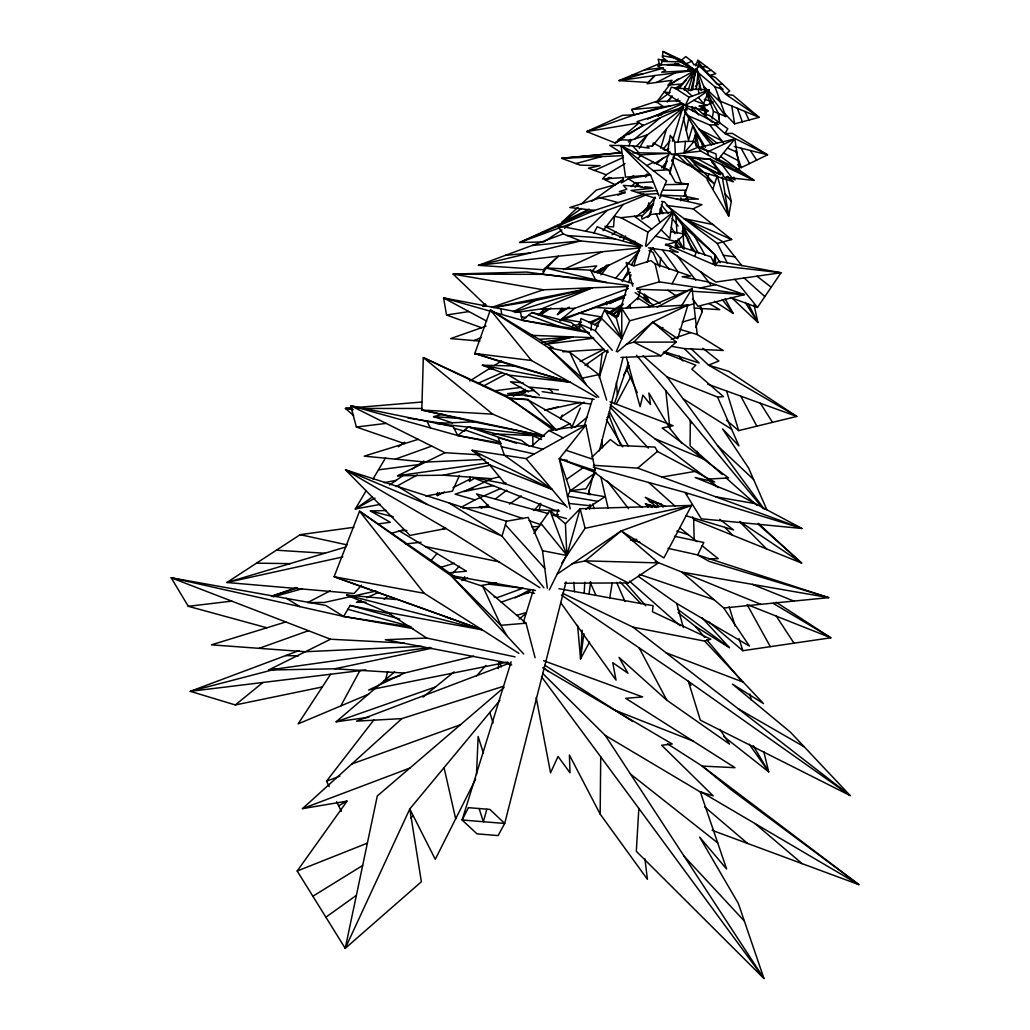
<?xml version="1.0" encoding="UTF-8"?>
<svg xmlns="http://www.w3.org/2000/svg" width="1030" height="1030" viewBox="0 0 1030 1030"><rect width="100%" height="100%" fill="white"/><g stroke="black" fill="none" stroke-linecap="round" stroke-linejoin="round"><path stroke-width="1.5" d="M587.589 366.796L587.602 363.603M644.922 858.827L647.407 879.311L600.155 814.086L600.722 756.857M644.188 299.035L644.252 294.271M680.753 200.85L680.869 197.747M670.092 174.199L670.363 167.89M476.504 774.521L478.152 736.514L483.366 753.085M582.143 630.128L580.572 658.865L589.559 642.063M584.165 593.396L584.77 582.22M541.432 676.659L638.832 808.396L636.321 851.295L763.951 978.5L738.381 903.529L699.64 837.12L726.614 868.998L700.349 792.006L605.28 735.446L542.656 673.375M719.326 114.382L718.992 118.888L718.335 114.201M498.25 668.727L498.803 662.406M685.04 89.764L685.311 86.7L694.761 70.529M437.57 492.507L437.286 495.597L444.458 491.98M590.95 330.321L591.671 323.291M589.585 509.142L590.061 504.455M469.912 476.761L469.397 481.422L474.83 478.075M696.203 89.662L698.083 72.757L695.533 69.203M599.512 375.628L602.112 353.406M659.625 266.873L660.719 257.552M716.532 159.727L715.979 153.895L698.16 147.2L684.139 152.994L685.478 141.419L694.066 141.355L700.902 151.14L754.089 180.379L724.502 177.263L710.687 159.367L671.509 154.41L667.8 150.612L670.247 135.252L674.805 142.307L675.307 153.985M675.204 63.345L695.224 70.31L661.736 72.203L665.625 70.272L657.732 66.036L661.415 64.942L662.058 59.56L666.642 60.693L662.342 57.075L663.011 51.5L681.525 60.062L695.224 70.31L700.387 64.89L696.95 65.289L695.482 64.156L693.975 64.929L691.735 61.246L685.813 56.586L681.525 60.062L683.804 61.903L663.011 51.5L695.224 70.31L667.852 85.31L672.101 80.301L647.123 83.739L654.9 75.512L695.224 70.31L680.379 61.774M589.276 332.703L579.53 329.613L580.856 318.489L598.314 326.24M583.856 633.695L580.572 658.865L577.585 625.365M588.993 594.361L590.641 581.77M692.649 89.739L695.314 70.774M609.696 598.443L612.193 582.838M645.553 245.874L647.896 232.111L673.144 212.064L669.886 238.535L661.17 229.857L673.144 212.064L651.23 214.433L641.986 219.184L641.574 215.476L620.961 217.703L614.421 216.339L613.558 226.883L604.958 226.355L642.514 245.951M726.021 178.885L731.3 201.275L728.712 216.055L707.121 179.889L708.962 174.109M712.116 118.862L713.455 111.33L706.58 93.704M686.353 130.758L688.722 118.36M647.098 210.352L648.836 202.73M713.249 263.5L715.335 255.015L671.277 211.832M684.564 89.713L685.311 86.7L683.727 89.404M566.088 581.834L504.7 823.459L498.108 835.588L476.954 833.837L462.122 819.996L511.138 661.801M588.259 494.542L593.01 475.834M593.808 472.719L594.593 469.603M599.357 450.895L623.111 357.371M637.763 299.691L640.145 290.331M647.278 262.277L650.831 248.243M659.548 213.957L662.715 201.481M669.848 173.426L674.599 154.719M677.766 142.243L687.268 104.841M690.834 90.807L696.383 68.984M385.272 680.585L387.692 671.624M486.842 809.348L483.353 821.721L479.13 808.537M547.329 588.169L542.501 550.69L528.197 517.421L506.425 521.257L502.022 536.115L543.93 587.821M539.102 509.773L540.905 503.709M660.745 148.269L666.449 129.008M692.958 142.359L695.688 133.488L692.881 125.544L684.783 111.523M523.51 621.863L533.501 589.611M556.342 515.888L558.247 509.747M584.422 425.274L592.508 399.164M599.177 377.662L607.739 350.02M618.206 316.223L627.734 285.516M628.686 282.439L631.055 274.765M633.914 265.547L639.154 248.655M649.145 216.403L654.848 197.966M663.899 168.791L668.174 154.964M672.461 141.136L683.881 104.275M688.645 88.915L694.349 70.491M560.822 419.442L562.213 415.013M712.773 189.353L717.279 175.757M684.281 89.713L685.311 86.7L684.049 89.623M614.305 403.876L628.596 362.483M628.957 145.977L630.978 140.183L647.355 134.866L683.714 107.609M655.428 198.288L631.004 190.447L653.072 188.181L641.587 187.254L628.236 178.679L650.574 175.036L621.039 145.578L666.59 180.971L660.385 195.056L684.152 196.112L688.336 184.177L675.332 182.246L668.496 169.821L621.039 145.578L625.545 177.134L650.574 175.036L658.994 195.958M694.658 256.393L696.357 251.938M616.597 316.197L619.622 308.781M612.284 350.355L595.263 330.669L604.597 309.824L616.391 318.09L621.811 338.754L616.249 351.578M695.726 327.45L702.28 311.588L701.031 307.095M486.572 306.129L453.136 274.083L542.746 274.353L545.501 267.929L590.525 270.169L633.334 283.817M571.328 428.48L580.315 408.035M617.485 351.912L652.788 322.081L677.727 338.651L687.898 305.06L629.703 320.806L621.811 338.754L601.211 318.077M459.457 475.474L452.428 491.168L425.802 496.048M695.752 65.804L697.864 60.062L715.76 73.748L710.262 75.229L715.477 77.52L729.704 90.923L725.699 94.296L720.073 87.692M698.353 97.49L709.232 89.868L689.134 97.296L685.298 105.511L664.028 91.953L669.14 92.687L671.303 87.099L675.023 88.168L688.697 88.85L688.156 90.627L695.031 89.159L709.232 89.868L703.567 103.579L698.353 97.49L685.298 105.511L706.413 111.253L701.353 108.369L702.859 107.532L698.971 106.09L706.735 105.382L713.069 101.97L704.25 99.279M671.946 161.298L673.981 156.972M549.338 589.868L566.423 555.402L542.501 550.69M665.65 163.86L667.105 160.989M475.654 779.105L435.265 859.316L409.786 808.949L499.911 700.297M640.57 246.93L580.714 240.943L563.281 233.926L557.166 225.493L593.962 232.909L597.194 226.716L640.918 245.513M672.049 283.765L678.319 271.83M597.915 501.353L567.479 496.164L559.341 458.685L595.263 470.697L585.89 425.145L559.341 458.685L595.649 472.615L570.337 490.744L567.479 496.164L570.208 508.884M623.395 240.08L625.609 235.934M616.429 403.631L630.424 377.418M340.801 705.936L359.882 670.672M616.391 318.09L621.747 308.331L687.898 305.06L652.788 322.081L633.901 342.153L626.292 344.265M611.575 300.824L610.056 303.58L624.785 295.61M622.262 281.486L629.15 269.023M631.454 264.865L639.115 251.011M676.633 101.571L678.204 98.867M365.933 491.04L355.324 508.975L380.379 504.378M373.053 478.989L385.606 457.784M266.912 627.785L188.297 606.31L171.173 577.753L343.621 616.442L350.123 605.447L390.743 613.88M595.649 472.615L586.019 488.774L570.337 490.744L559.341 458.685M639.244 148.217L647.355 134.866L636.424 146.363M681.796 305.447L692.134 288.555L697.22 334.544L723.189 350.483L684.255 348.591L671.779 346.389M647.844 217.446L651.192 211.987M659.573 198.339L661.247 195.61L701.932 204.713L693.126 208.845L666.371 205.408L717.305 243.479L727.386 263.101M663.397 168.766L665.869 164.8M645.759 177.057L647.419 174.392M330.617 674.238L298.134 723.884L368.611 694.22M561.698 563.165L585.117 528.3L691.581 505.395L663.899 557.938L621.193 530.901L557.178 574.071M623.601 374.946L629.485 366.126M569.242 307.133L557.475 314.588L561.904 308.06M533.888 533.476L549.943 510.558L565.406 523.755L566.861 555.35L540.814 523.279M730.412 297.516L757.475 307.442L781.023 272.744L718.889 261.234L715.116 265.148L665.779 244.046M527.63 593.409L530.36 589.521L515.064 597.902M504.069 687.383L377.302 795.958L345.23 948.36L409.786 808.949L421.373 881.744L345.23 948.36L297.194 871.007L347.084 801.121L302.472 808.64L401.919 718.592L503.464 686.276M464.749 576.723L461.942 580.624L467.762 577.997M439.141 493.048L437.286 495.597L439.527 493.293M678.616 78.756L669.539 84.911L656.29 102.524L670.079 92.404M645.038 176.619L646.943 174.096M603.078 230.656L623.189 204.494L646.183 194.812M643.377 212.27L655.131 197.039M695.443 86.507L699.28 81.537L697.825 74.739M329.227 786.624L326.536 781.139L373.877 719.918M601.018 274.868L608.897 264.762M667.183 102.034L671.908 96.06M677.573 88.902L694.516 70.388M717.717 160.062L734.854 138.973L739.656 170.517L720.64 156.47M622.159 280.752L627.154 274.624M631.3 140.183L628.506 141.664L630.373 139.385M662.985 149.324L669.976 140.788M652.067 146.35L683.019 109.026M650.368 251.307L653.342 247.728M661.698 167.787L666.771 161.723M431.068 560.526L437.119 553.38M684.139 152.994L694.066 141.355M668.303 100.927L672.307 96.254M678.319 89.249L686.341 79.902M635.111 187.293L638.24 183.636M615.438 278.461L639.501 250.483M625.03 163.641L606.207 174.752L602.499 179.027L623.742 177.533L621.36 182.967L633.643 175.718M591.542 271.804L596.769 265.895L565.071 269.371M476.478 676.002L485.864 665.406M533.862 510.597L540.274 503.4M361.543 585.182L354.101 593.499L226.87 582.491L300.181 534.673L353.921 527.283M646.312 246.273L661.17 229.857M452.904 573.066L459.431 566.14M661.234 115.077L664.505 111.626L682.324 103.785M637.815 158.607L640.712 155.62M565.406 523.755L580.135 508.717L691.581 505.395L621.193 530.901L585.182 560.861L572.088 563.693M542.849 271.804L558.337 256.187L640.506 247.882M557.475 314.588L563.14 309M599.383 273.259L607.314 265.431M619.803 237.608L622.081 235.394M641.523 216.467L653.007 205.292M585.632 231.248L607.082 210.416M678.307 109.759L683.997 104.249M538.265 315.013L545.102 308.421M592.031 457.037L610.339 439.527L618.026 445.423L655.029 447.097L657.41 451.449L714.73 482.001L695.147 477.534L741.484 496.254L801.958 528.48L701.353 518.811L685.001 492.456L593.254 467.247M648.424 247.857L678.165 252.247L669.667 248.436L671.573 246.582L665.341 245.011L676.491 241.78L684.68 234.042L670.582 231.531M577.997 207.236L561.955 222.287L565.058 222.39M581.435 204.017L596.344 190.048L615.219 184.705L623.24 179.799M531.66 446.363L548.964 430.476L585.89 425.145L526.06 458.595L472.062 450.277L489.546 464.826L505.189 483.778L565.251 505.035M613.03 315.167L621.283 307.674M626.227 308.189L637.763 297.825L650.535 306.155M620.936 357.449L660.925 355.788L676.221 342.076L652.788 322.081M630.978 186.623L635.639 182.49M656.689 163.822L663.809 157.538M612.335 315.129L621.837 306.85M368.959 717.241L336.166 721.773L394.67 671.779M593.486 465.303L637.699 468.122L657.41 451.449M628.506 141.664L630.901 139.668M660.9 114.626L664.505 111.626L647.625 119.132M410.725 817.91L413.197 815.85M574.907 427.36L587.074 417.266M634.725 138.973L660.14 117.884M597.349 272.976L607.005 264.968M559.831 320.523L574.663 308.343L628.364 288.49M299.073 650.587L190.267 691.336L235.329 704.945L262.908 682.491M422.982 697.104L454.076 671.856M519.133 619.056L526.433 613.133M404.481 443.621L356.38 427.025L350.651 405.704L457.822 435.536L468.56 426.858L521.283 440.261L529.381 446.351M486.611 321.09L443.57 297.902L520.575 312.528L522.068 320.279L531.956 312.515L571.302 322.557L579.53 329.613L522.068 320.279L443.57 297.902L446.544 315L481.525 327.733M384.1 599.228L387.834 596.293M484.139 507.545L487.911 504.661M495.481 498.868L506.824 490.19M612.103 234.75L615.889 231.905M636.051 216.751L653.702 203.489M540.119 314.614L547.806 308.858M596.473 272.461L602.872 267.671M675.088 88.722L681.358 84.112L669.539 84.911M398.353 446.788L404.764 442.166M325.879 917.202L356.393 895.315M623.099 179.516L615.219 184.705L605.318 180.005L609.078 177.34M581.448 208.536L561.955 222.287L589.25 209.116M591.838 201.211L615.219 184.705M594.477 324.72L600.941 320.15M610.005 313.751L622.944 304.61M625.326 275.963L630.424 272.358M584.976 365.457L605.936 350.702M658.157 116.055L664.505 111.626L657.835 115.862M372.448 496.975L355.324 508.975L375.023 498.16M389.572 484.988L403.683 475.113M412.451 468.972L423.845 460.989M566.448 479.414L583.07 467.787M509.438 504.082L521.27 495.906M564.633 583.238L628.249 582.903L658.44 562.895L621.193 530.901M561.929 229.986L543.776 241.908L519.635 242.501L585.349 212.386L594.606 210.39L643.892 194.129M564.517 228.287L572.294 223.175M540.325 315.038L550.908 308.073M585.71 509.284L605.009 496.756L570.337 490.744M560.05 417.717L584.074 402.151M624.541 137.042L615.206 142.977L586.662 131.583L622.596 115.296L634.39 114.832L681.989 103.077M628.532 134.505L643.184 125.184M469.731 380.997L491.349 367.388M493.911 365.766L501.597 360.938M590.872 323.69L601.713 316.983L578.86 313.133M312.863 896.242L362.676 865.483M608.485 312.811L622.983 303.876M654.114 163.641L669.127 154.783M338.651 805.846L346.737 801.095M683.984 110.159L687.499 108.099L718.541 124.553L709.85 125.042L688.529 115.914M698.559 110.068L702.911 107.596M482.697 305.64L485.49 304.056M683.508 107.326L643.287 125.493L618.103 139.655L630.978 140.183M621.863 139.23L615.206 142.977L639.192 122.892L586.662 131.583L634.39 114.832L663.552 106.695L670.556 105.845M396.125 486.572L417.24 474.985M606.966 417.562L609.799 416.043M483.315 386.121L506.863 373.53M460.848 507.455L475.01 499.885L500.709 488.465M657.166 307.172L692.134 288.555L648.192 307.301M330.308 590.782L307.622 602.563L324.257 602.473L350.973 596.563M656.664 82.426L675.165 72.898M513.069 395.765L525.442 389.43M580.07 361.478L604.031 349.234L562.895 351.797M513.223 311.73L534.931 300.67L592.559 287.756L628.043 286.507M646.801 165.585L653.509 162.173M453.058 487.654L470.272 478.976M473.774 656.226L404.442 673.053L334.776 668.805L268.572 670.015L330.553 639.231L404.211 643.068M594.091 272.564L639.604 250.187M553.535 430.295L506.425 396.035L423.317 357.603L492.726 414.15L544.381 436.102L473.633 421.811L421.798 410.03L423.317 357.603L508.266 397.876L556.432 430.283L569.783 423.742L572.564 427.669M499.486 476.813L491.812 478.693L443.364 475.203L397.593 475.757L444.986 452.711L480.212 454.874M737.493 164.658L741.227 167.62L767.582 154.809L732.394 133.398L725.03 133.604L714.653 124.373M617.974 195.249L625.159 191.786M404.442 673.053L368.637 690.036L507.829 662.058M491.812 478.693L463.951 491.58L493.499 485.542M563.487 269.538L602.19 251.758M686.366 63.68L691.735 61.246M594.542 170.452L623.433 157.397M360.835 600.336L356.457 602.293L366.023 602.241M366.68 597.722L378.358 592.495M588.89 322.673L601.713 316.983M482.838 305.923L485.774 304.623M477.637 383.443L502.331 372.564M660.925 64.529L659.367 63.693L618.966 80.61L648.166 82.452L654.9 75.512L618.966 80.61L663.23 68.186M515.129 312.476L541.342 308.949L592.559 287.756L543.274 289.803L453.136 274.083L526.497 272.036L628.236 285.452M473.852 340.582L481.229 337.621M297.194 871.007L367.375 843.145M560.088 320.948L625.867 294.902M605.318 180.005L611.241 177.714M576.967 327.295L579.967 326.162M302.472 808.64L409.863 768.071M563.281 233.926L478.461 265.328L543.325 269.731L558.337 256.187L478.461 265.328L580.714 240.943L532.085 245.475M326.536 781.139L339.874 776.182M623.189 204.494L519.635 242.501L594.606 210.39L569.783 207.519L600.271 197.786L625.043 192.919L619.378 191.619L626.897 189.198L623.292 185.387L641.87 186.726M351.797 763.99L460.487 724.721M395.391 459.148L431.725 446.106M259.135 648.334L308.459 630.708M486.031 326.149L450.651 338.6L479.903 341.097M501.211 602.164L529.819 592.134L534.454 593.344M336.166 721.773L435.471 686.958M671.251 339.282L690.744 332.6M491.902 307.301L543.274 289.803M271.521 596.138L295.88 587.847M624.335 297.773L562.032 318.824L581.486 322.248M664.35 150.316L668.818 148.822M473.272 488.091L455.118 494.181L475.01 499.885M383.817 681.049L400.49 675.487M634.39 114.832L631.635 109.541L655.93 101.558L680.058 100.798M271.547 596.37L297.451 587.885M686.25 306.116L693.808 303.696M683.482 107.133L637.106 121.592L643.287 125.493M418.18 439.359L364.208 456.161L425.738 462.058L485.001 459.419M562.496 593.241L633.051 627.18L704.649 641.098L710.777 639.205L652.428 611.717L653.11 605.717L558.942 588.709M515.064 311.704L592.559 287.756L493.589 307.404M285.799 621.966L211.42 644.844L305.331 651.72L421.901 646.338M440.969 567.285L454.475 563.191M682.285 322.132L695.405 318.18M345.887 546.956L226.87 582.491L342.848 556.921M391.387 533.373L403.528 529.755M516.854 615.271L526.111 612.593M636.566 288.258L659.355 281.872L744.471 294.593L697.992 306.258L692.456 298.584M693.126 208.845L731.648 239.514L717.305 243.479M273.207 596.872L302.369 588.722M575.899 163.577L601.623 156.573M724 112.798L734.609 123.858L759.11 117.356L733.128 95.327L725.699 94.296L759.11 117.356L720.279 101.185L718.116 97.399M482.993 306.399L486.083 305.588M452.505 422.867L433.553 416.648L442.797 414.24M513.288 395.881L525.467 392.713M275.692 669.049L190.267 691.336L365.985 669.925M714.769 123.034L718.567 122.068M545.192 343.981L573.144 336.926L539.63 339.372M545.694 409.992L558.106 406.927M706.284 71.521L711.254 70.298M726.485 420.227L738.665 430.617L796.731 416.429L728.764 371.354L708.524 365.109L691.182 348.784M553.805 515.657L558.44 514.549M659.934 328.184L663.011 327.489M544.638 410.378L580.701 402.331M354.114 595.868L376.105 591.014M443.364 475.203L490.486 465.071M606.631 400.116L598.894 374.624L582.207 378.177L548.436 347.677L490.383 309.914L474.804 353.47L513.828 365.946L570.221 382.259L596.679 397.426M700.13 287.962L715.657 284.679M334.776 668.805L431.776 648.218M235.329 704.945L322.287 686.971M502.833 483.624L505.949 482.993M384.177 482.658L396.164 480.379M541.857 342.423L573.144 336.926M481.139 585.504L496.64 582.774M670.53 152.44L653.252 142.913L652.608 146.157L646.995 146.054L649.132 148.14L632.665 145.809L609.747 145.346L621.116 152.685L561.62 158.298L580.16 165.148L600.155 165.676L588.413 168.186L606.207 174.752M661.93 477.019L694.928 471.444M493.486 307.571L534.931 300.67M446.544 315L468.933 311.562M572.564 325.57L580.019 324.437M708.962 621.953L742.823 650.69L830.811 637.789L776.066 602.164M397.593 475.757L488.4 462.843M630.399 242.05L635.137 241.381M268.572 670.015L430.025 647.445M377.637 524.025L390.28 522.274L370.44 510.983L386.327 510.481M378.474 469.847L418.708 464.582M494.722 390.795L521.36 387.332M546.08 344.136L593.744 338.201M356.38 427.025L386.134 423.394M631.815 75.229L642.784 73.928M188.297 606.31L231.763 601.121M644.51 69.911L663.062 67.723M405.498 543.969L421.115 542.218M533.514 529.626L536.514 529.291M671.509 154.41L700.902 151.14M636.746 539.334L630.45 540.016L639.836 542.102M637.222 192.443L656.805 190.499M655.363 561.453L681.937 572.114L723.742 607.983L828.699 597.632L697.696 554.925L667.981 548.333M505.421 255.35L530.205 252.994M621.116 152.685L561.62 158.298L623.163 155.646M447.831 572.912L466.513 571.212L399.112 530.823L406.927 530.437M697.465 66.86L700.065 66.628L723.099 89.391L715.013 86.855L698.456 72.847M631.635 109.541L663.552 106.695L655.93 101.558M674.805 142.307L685.478 141.419M351.797 407.906L345.449 408.434L353.702 415.708M358.144 407.365L421.643 402.035M535.085 657.719L526.021 623.189L500.85 625.313L451.462 575.989L359.56 511.202L334.093 576.723L482.298 629.858L518.927 653.381M643.106 355.775L667.015 376.877L717.575 397.078L723.498 396.627L691.838 369.165L695.778 365.187L663.256 352.479M734.673 169.705L738.356 169.448L754.089 180.379L710.687 159.367L689.443 158.092L683.212 155.775L695.482 168.675M634.982 183.005L653.316 181.834M661.415 64.942L678.976 63.976M653.329 170.658L668.496 169.821M643.364 194.413L658.054 193.614M401.919 718.592L356.547 721.142L507.249 664.015L511.73 664.942M639.81 154.925L670.26 153.264L633.051 152.801M442.874 528.66L445.99 528.506L539.952 587.718M473.633 421.811L436.411 423.446L544.381 436.102L421.798 410.03L492.726 414.15M515.039 656.87L426.665 638.021L385.323 639.733L510.558 663.513M722.571 84.203L717.253 84.396L697.722 61.465L700.696 66.705M474.585 354.217L479.336 354.05M462.637 508.06L489.675 507.211L523.047 518.618M708.782 558.942L718.193 558.659L702.074 545.694M531.583 526.729L539.488 526.549M504.816 395.391L525.712 394.915L536.257 397.773M664.968 184.666L688.336 184.177M541.342 308.949L574.663 308.343M696.048 65.289L696.744 65.276M676.517 199.331L698.456 199.099L684.152 196.112M676.221 342.076L633.901 342.153L660.925 355.788M351.835 408.434L345.449 408.434L353.303 409.644M363.024 408.447L422.133 408.459M662.509 190.215L686.212 190.228M702.28 66.821L706.773 66.873M256.522 563.153L290.048 563.629M488.786 368.998L493.589 369.088M661.839 61.414L680.56 61.826M518.734 394.966L507.623 393.576L534.338 390.447L508.395 375.049L482.362 365.238L513.828 365.946M285.748 655.582L298.443 655.878M658.44 562.895L585.182 560.861L628.249 582.903M636.643 289.224L686.907 290.911M532.085 335.342L593.241 337.711M598.739 397.168L548.436 347.677L553.316 347.882L490.383 309.914L531.467 360.5L570.221 382.259L508.395 375.049M493.19 433.862L544.381 436.102M510.519 398.533L527.914 399.382M488.993 507.146L479.375 506.631L481.821 508.215M532.304 509.502L559.573 510.983M595.598 307.481L615.245 308.639M667.092 64.916L682.478 65.868M562.367 459.921L567.028 460.217M694.336 308.06L719.764 309.682L708.807 303.425M276.375 550.2L324.785 553.265M691.709 291.22L744.471 294.593L707.108 281.731L682.13 276.748L690.564 276.04L655.119 263.847L650.831 260.59L633.785 266.01L626.124 262.418L632.703 286.147M433.553 416.648L460.487 418.489M567.298 235.548L615 238.844M644.973 186.945L651.166 187.383M523.137 382.787L510.481 381.782L528.519 391.928M558.003 510.494L554.81 510.211L472.603 477.482L505.189 483.778M426.665 638.021L387.486 612.412L346.647 595.057L396.228 599.55M558.376 389.894L529.961 387.113L539.411 395.185M508.266 397.876L528.094 399.872L569.783 423.742M687.577 69.538L695.224 70.31M542.746 274.353L595.662 279.928L606.928 282.555M569.049 503.464L591.014 505.833M488.838 584.152L522.931 588.233L497.323 597.606L494.181 596.962M531.467 360.5L474.804 353.47L570.221 382.259L482.362 365.238M525.081 395.765L590.113 403.94M723.356 255.247L734.944 256.895M661.453 201.442L664.53 201.88L682.633 223.69M542.218 391.632L594.233 399.37M408.047 418.09L444.767 423.755M330.553 639.231L171.173 577.753L325.828 605.447L343.621 616.442L411.446 627.115M648.964 305.73L653.252 306.451M715.876 496.846L755.325 503.631M662.496 55.787L673.62 57.744M343.621 616.442L413.352 628.648M452.556 575.834L535.407 590.525M444.986 452.711L350.651 405.704L453.11 426.639L457.822 435.536L501.314 443.312M424.18 593.306L334.093 576.723L482.298 629.858L424.18 593.306L359.56 511.202L457.05 578.178L451.462 575.989L523.691 654.011M387.486 612.412L482.298 629.858L346.647 595.057M522.068 320.279L589.109 332.844M649.248 501.623L661.234 503.915M457.822 435.536L500.323 444.085M741.909 265.714L723.086 241.908L684.087 218.643L713.687 224.695M548.436 347.677L569.706 352.118L598.894 374.624M425.454 546.608L498.778 561.775M674.418 536.244L703.799 542.488L697.696 554.925L709.245 561.44L828.699 597.632L681.937 572.114L760.809 604.327M300.181 534.673L347.265 544.922M501.404 446.711L534.325 453.973M521.412 316.609L526.021 317.665M667.504 61.375L658.131 59.186L659.367 63.693M545.501 267.929L595.662 279.928L590.525 270.169M734.287 146.505L767.582 154.809L725.03 133.604L727.772 128.75L709.451 115.437L703.644 113.725L708.434 110.841L700.168 105.987M608.421 352.08L605.679 351.385L578.796 323.626L595.263 330.669M370.44 510.983L393.383 516.815M542.823 449.222L498.301 437.802L504.378 455.247L552.08 489.417L489.546 464.826M600.271 197.786L618.232 202.601M655.492 236.14L676.491 241.78M350.123 605.447L399.769 618.991M454.346 428.364L464.813 431.235M548.295 513.61L476.53 493.924L489.675 507.211M552.865 514.871L566.616 518.631M347.844 609.284L410.043 626.356M593.962 232.909L640.75 246.119M685.748 515.682L733.527 529.922L719.841 519.352M679.233 329.124L697.22 334.544M700.349 792.006L713.172 795.855L661.659 745.269L672.255 744.008L542.771 667.929M676.826 531.094L688.426 534.737M694.194 164.427L703.966 172.474L733.115 181.666L727.669 176.297M506.425 521.257L345.514 469.86L409.966 535.407L445.99 528.506L345.514 469.86L502.022 536.115L449.054 502.936M664.118 351.578L699.138 362.959L684.255 348.591M451.462 575.989L482.735 586.289L526.021 623.189M565.998 450.265L592.919 459.29M712.091 162.74L714.794 163.654M445.81 616.983L451.694 618.966M639.295 574.328L714.138 599.756M529.124 520.691L541.252 524.837M468.56 426.858L516.416 443.299M464.826 429.871L500.104 442.115M648.643 504.61L656.741 507.494M531.956 312.515L579.53 329.613M707.726 384.164L796.731 416.429L708.524 365.109L718.876 361.002L702.962 348.359M528.532 315.206L558.891 326.265M637.699 468.122L801.958 528.48L685.001 492.456L687.486 494.374M543.647 660.719L642.643 696.924L625.699 698.327L735.008 767.685L702.241 766.088L667.44 743.776M712.103 830.309L858.827 884.628L702.241 766.088L730.463 789.225L858.827 884.628L701.211 791.928M610.069 401.79L673.118 425.725L662.174 428.004L728.571 477.959L707.867 479.105L610.198 404.751M666.037 652.763L743.364 682.195M693.731 100.322L706.735 105.382M615.219 710.314L693.061 741.072M748.54 605.112L830.811 637.789L773.298 603.413M752.299 584.345L793.885 601.069M692.636 516.957L693.666 519.545L801.636 563.062L758.209 523.394M654.72 438.651L703.13 458.826M715.013 86.855L725.867 116.583L713.455 111.33M541.574 439.514L532.858 435.819L532.858 446.042M727.476 148.062L736.862 152.105M710.687 159.367L720.24 174.585L699.602 165.521L689.443 158.092L703.117 172.589L672.951 157.127M684.087 218.643L731.648 239.514M648.99 250.586L653.084 252.414L658.724 265.701M665.522 506.49L645.295 497.31L656.664 507.146L645.385 503.825L648.076 507.404M472.062 450.277L552.08 489.417M714.215 144.496L699.01 129.214L721.682 140.647L723.575 143.234M697.078 146.093L704.018 149.582M716.391 158.26L738.356 169.448M548.964 430.476L563.101 437.879M723.524 152.929L738.15 160.603M689.443 158.092L720.24 174.585M620.961 217.703L647.896 232.111M637.737 291.387L660.153 303.464M645.475 503.773L652.299 507.481M697.091 158.556L716.957 169.358M731.249 177.907L735.008 180.005L733.785 177.147M616.983 316.48L606.219 310.391L607.661 313.21M738.227 708.756L804.263 746.853M638.227 576.324L676.749 603.503L749.441 646.093L723.742 607.983M286.456 598.391L299.975 606.644M398.365 486.739L427.283 504.481M678.126 612.708L695.508 626.498L729.433 647.625L701.945 617.665M683.057 398.7L731.635 429.24M544.999 665.303L632.626 721.464M675.023 88.168L689.134 97.296M714.485 301.314L733.128 313.416L725.094 298.752M667.813 290.267L677.096 296.498M669.835 251.05L715.889 282.04L781.023 272.744L715.116 265.148L710.893 256.779L682.105 247.2L676.259 247.754L675.654 241.136M739.81 521.45L801.636 563.062L757.72 523.742M635.111 292.662L653.484 305.15M561.389 595.07L688.349 681.268L850.149 795.559L790.461 732.201L732.459 684.113L763.513 703.593L704.649 641.098M560.616 602.524L616.03 680.122L612.747 662.676L627.952 673.247L619.004 657.385L666.861 700.258L729.549 744.085L719.906 729.382M594.374 472.307L642.295 507.455M677.817 609.412L729.433 647.625M634.441 216.249L651.655 229.111M715.412 168.16L723.009 173.954M726.794 176.838L733.115 181.666M688.285 163.989L714.318 183.919L703.966 172.474M699.01 129.214L717.382 143.466M633.051 627.18L850.149 795.559L700.323 720.163L688.349 681.268L690.976 685.272M756.96 276.182L771.187 287.241M705.923 167.285L718.399 177.018M723.717 736.424L768.689 771.831L763.797 751.63M630.424 773.981L717.704 842.875M679.877 527.862L697.104 541.716M718.348 487.589L707.867 479.105L716.172 486.546M685.826 198.61L688.246 200.58L684.757 191.838M548.99 388.98L552.441 391.876M754.848 823.472L802.19 863.668M704.765 806.954L747.587 843.454M543.428 667.35L548.269 671.56M629.459 581.139L680.096 625.738M695.302 107.171L712.361 122.325M722.288 474.547L690.074 445.861L690.306 420.42L636.527 355.298M725.88 477.74L756.908 505.37M744.111 278.01L764.839 296.589M648.707 482.478L674.998 506.039M676.98 233.025L675.86 216.261L682.645 225.596L715.335 255.015L720.176 262.702M683.984 88.619L692.212 96.163M717.678 445.81L753.6 479.478M705.923 90.421L703.722 86.353L720.704 102.459M677.727 155.131L687.911 164.8M731.442 297.49L757.9 322.506L754.037 304.777M739.63 521.695L766.642 548.964M724.811 527.321L732.639 535.252M620.034 581.911L640.918 603.696M610.198 407.133L648.359 448.102M528.094 399.872L556.432 430.283M684.152 856.265L744.355 921.052M505.395 524.721L544.78 568.367M632.665 145.809L639.012 152.865M625.777 583.006L645.681 605.717M676.311 240.763L682.452 247.921M695.508 626.498L704.713 637.39M706.76 639.81L740.544 679.774M526.06 458.595L567.105 507.224M725.03 193.717L731.3 201.275M762.882 508.382L690.306 420.42L691.001 423.51M734.789 279.336L757.475 307.442M626.382 357.346L640.094 406.734L642.9 395.172L650.535 404.584L648.887 392.997L669.925 428.493L681.834 443.286M684.899 111.317L711.666 145.282M661.337 204.751L668.238 213.519M672.178 218.527L678.101 226.046M682.04 231.055L687.963 238.574L691.89 250.148M700.606 271.753L710.455 284.37M722.288 299.524L733.128 313.416M652.531 248.153L668.985 269.255M692.25 106.631L698.713 114.999M607.224 480.997L628.558 508.704M722.082 164.89L732.137 178.074M677.47 256.187L695.714 280.173M709.85 125.042L721.682 140.647M679.259 356.032L682.98 360.989M667.015 376.877L764.324 509.284M638.832 808.396L763.951 978.5L605.28 735.446M703.722 86.353L706.49 90.138M708.331 92.648L725.867 116.583M662.625 250.239L678.281 272.229M749.235 744.226L768.689 771.831L753.252 745.694M695.52 252.376L688.426 242.011L682.645 225.596L684.036 249.286L678.036 238.883M661.286 504.597L663.088 507.236M776.311 616.146L794.001 643.184M750.381 150.522L756.638 160.126M629.703 320.806L621.747 308.331L621.811 338.754L604.597 309.824M760.372 403.245L772.513 422.352M695.907 145.925L695.688 133.488L703.722 146.221M745.231 302.421L757.9 322.506L748.385 303.979M586.379 384.795L582.207 378.177L569.706 352.118M675.191 241.754L678.538 247.187M606.387 419.493L622.712 446.865M655.35 501.61L658.621 507.082M506.709 635.317L500.85 625.313L482.735 586.289M671.315 227.218L675.049 233.694M682.645 225.596L698.61 253.483M705.331 147.419L692.881 125.544L688.516 140.26L683.354 117.613M694.477 236.243L705.28 255.427M747.085 604.533L770.298 646.66M741.072 148.204L749.531 163.577M609.387 411.446L628.352 446.183M707.404 93.138L718.464 113.467L719.622 123.536M740.815 396.151L756.857 426.175M675.397 243.402L677.624 247.599M639.154 647.857L666.861 700.258M426.922 421.296L430.411 427.914M600.155 814.086L569.41 755.029L570.002 772.796L558.054 756.445L550.561 772.809L536.179 697.49M336.63 801.726L341.342 811.331M700.297 307.288L702.28 311.588L700.464 307.172M745.012 111.485L748.965 120.046M646.261 295.443L649.531 302.691M627.013 369.834L637.261 392.675M590.061 582.169L595.958 595.327M717.575 397.078L738.922 445.913L722.584 428.931L748.643 468.135L766.874 509.824M656.239 213.892L659.985 222.506M616.635 582.375L624.952 601.456M675.01 245.372L676.234 248.32M671.985 159.779L681.86 184.55M696.731 68.444L705.434 90.769M608.357 413.854L619.957 443.698M629.691 305.073L630.759 307.88M549.943 510.558L566.861 555.35L580.135 508.717L585.117 528.3M737.364 108.305L742.347 121.797M660.925 208.06L662.972 213.725M707.005 150.522L708.692 155.414M735.768 151.037L741.227 167.62M686.122 106.901L687.074 109.94M695.173 135.857L696.602 140.428M729.137 606.709L735.278 626.42M739.051 638.561L742.823 650.69M726.588 391.001L738.665 430.617M489.855 712.425L493.074 723.073M588.632 490.293L590.01 494.864M592.752 504.018L594.13 508.601M717.704 177.25L728.712 216.055L722.288 177.044M676.749 603.503L683.302 627.437M499.923 662.342L501.198 666.989M666.101 351.243L666.925 354.32M672.976 137.132L673.787 140.222M645.514 295.726L647.149 301.906M703.876 105.755L706.258 114.935L704.031 104.313M691.709 106.927L692.855 111.407M749.866 694.117L751.372 700.336M655.119 263.847L659.355 281.872M695.688 133.488L698.855 147.148M600.915 477.148L608.138 508.241M444.046 767.646L455.672 818.799M697.233 451.282L698.263 455.917M702.022 143.518L703.348 149.479M696.499 68.534L697.49 73.194M701.185 90.653L699.28 81.537L699.409 88.49M659.985 208.845L660.964 213.558M500.799 308.768L501.829 314.498M731.764 105.974L734.609 123.858M698.289 89.327L698.907 93.679M644.69 294.258L645.462 300.606M665.805 390.743L669.925 428.493M573.749 582.298L574.598 591.864M606.515 301.7L606.773 304.79M616.391 382.375L617.408 394.902M601.984 439.965L602.511 447.818M693.666 519.545L694.181 539.591M715.335 255.015L715.554 265.817M468.418 807.687L462.122 819.996L504.7 823.459L489.855 809.4L468.418 807.687M734.854 138.973L708.164 151.668L700.67 146.981L734.854 138.973"/></g></svg>
